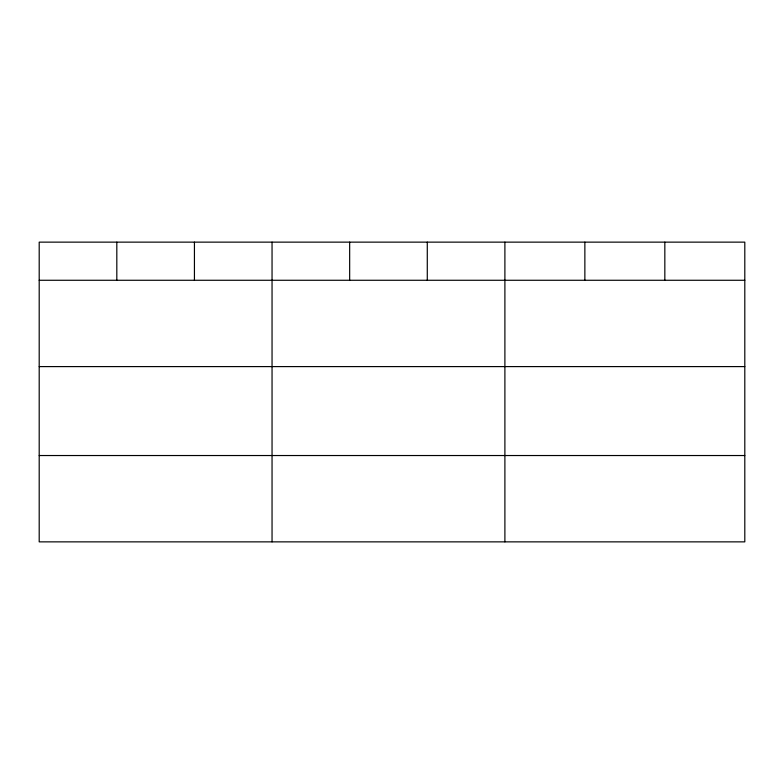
<?xml version="1.0" encoding="UTF-8"?>
<svg xmlns="http://www.w3.org/2000/svg" width="784" height="784" viewBox="0 0 784 784"><rect width="100%" height="100%" fill="white"/><g stroke="black" fill="none" stroke-linecap="round" stroke-linejoin="round"><path stroke-width="1.18" d="M744.8 366.598L744.8 242.138L39.2 242.138L39.2 541.862L744.8 541.862L744.8 366.598L39.2 366.598M39.2 280.27L744.8 280.27M39.2 455.533L744.8 455.533M664.832 242.138L664.832 280.27M584.864 242.138L584.864 280.27M504.896 242.138L504.896 541.862M427.28 242.138L427.28 280.27M349.664 242.138L349.664 280.27M272.048 242.138L272.048 541.862M194.432 242.138L194.432 280.27M116.816 242.138L116.816 280.27"/></g></svg>
